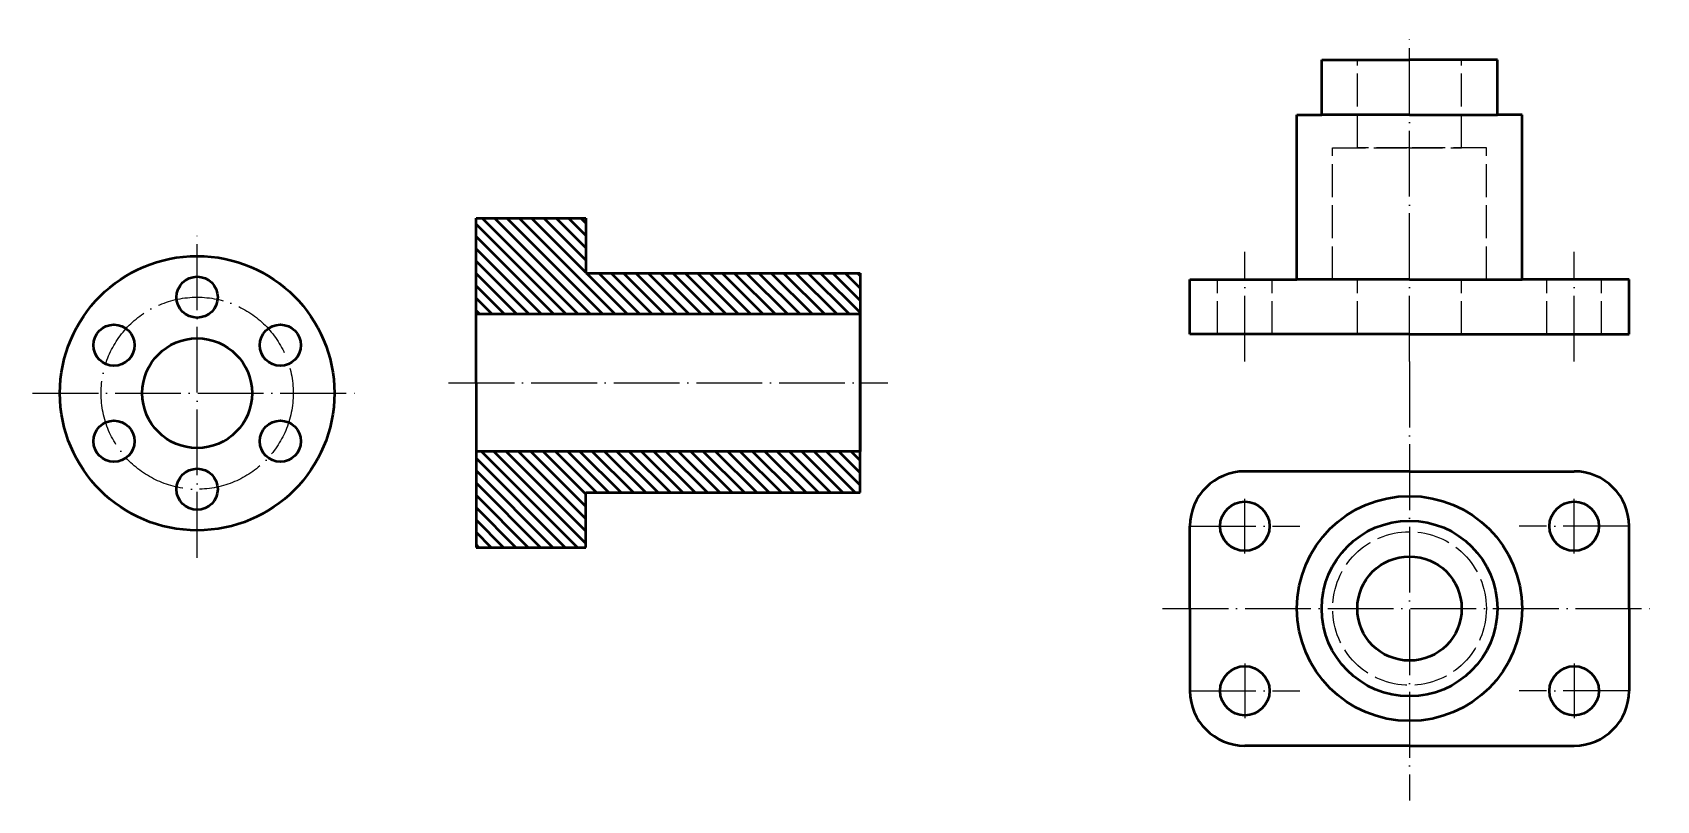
# Model space of a CAD drawing. Header units: millimetres. Extents: x 1498 to 2090, y 830 to 1110.
import ezdxf

# ---------------------------------------------------------------- set-up
doc = ezdxf.new("R2010")
doc.units = ezdxf.units.MM
doc.linetypes.add('ACAD_ISO02W100', pattern=[15, 12, -3])
doc.linetypes.add('ACAD_ISO04W100', pattern=[30, 24, -3, 0, -3])
doc.layers.get('0').update_dxf_attribs({"color": 1, "linetype": 'ACAD_ISO04W100', "lineweight": 25})
doc.layers.add('1', color=7, linetype='Continuous', lineweight=50)
doc.layers.add('2', color=3, linetype='ACAD_ISO02W100', lineweight=25)
pattern_1 = [(135, (-340.1254, -17.6955), (-2.245064, -2.245064), [])]

msp = doc.modelspace()

# ---------------------------------------------------------------- hatches: boundary and pattern name
at = {"layer": '1'}
h = msp.add_hatch(dxfattribs=at)
h.set_pattern_fill('ANSI31', color=256, angle=90, style=0)
h.set_pattern_definition(pattern_1)
h.paths.add_polyline_path([(1799.87, 1022.3), (1699.87, 1022.3), (1699.87, 1042.3), (1659.87, 1042.3), (1659.87, 1007.3), (1799.87, 1007.3)])
h = msp.add_hatch(dxfattribs=at)
h.set_pattern_fill('ANSI31', color=256, angle=90, style=0)
h.set_pattern_definition(pattern_1)
h.paths.add_polyline_path([(1699.87, 942.3), (1799.87, 942.3), (1799.87, 957.3), (1659.87, 957.3), (1659.87, 922.3), (1699.87, 922.3)])

# ---------------------------------------------------------------- linework, layer by layer
for p, q in [((2000, 990), (2000, 1110)), ((2000, 990), (2000, 1110)), ((1558.27, 918.5), (1558.27, 1038.5)), ((1940, 990), (1940, 1030)), ((2060, 990), (2060, 1030)), ((2000, 990), (2000, 860)), ((2000, 990), (2000, 830)), ((1649.87, 982.3), (1809.87, 982.3)), ((1649.87, 982.3), (1809.87, 982.3)), ((1498.27, 978.5), (1618.27, 978.5)), ((1940, 920), (1940, 940)), ((2060, 920), (2060, 940)), ((1920, 930), (1960, 930)), ((2080, 930), (2040, 930)), ((1910, 900), (2090, 900)), ((1910, 900), (2090, 900)), ((1940, 880), (1940, 860)), ((2060, 880), (2060, 860)), ((1920, 870), (1960, 870)), ((2080, 870), (2040, 870))]:
    msp.add_line(p, q)
msp.add_circle((1558.27, 978.5), 35)
for p, q in [((1968, 1080), (1968, 1100)), ((1968, 1100), (2000, 1100)), ((2032, 1100), (2000, 1100)), ((2032, 1080), (2032, 1100)), ((1959, 1020), (1959, 1080)), ((1959, 1080), (1968, 1080)), ((2000, 1080), (1968, 1080)), ((2000, 1080), (2032, 1080)), ((2041, 1080), (2032, 1080)), ((2041, 1020), (2041, 1080)), ((1659.87, 982.3), (1659.87, 1042.3)), ((1659.87, 1042.3), (1699.87, 1042.3)), ((1699.87, 1042.3), (1699.87, 1022.3)), ((1699.87, 1022.3), (1799.87, 1022.3)), ((1799.87, 1022.3), (1799.87, 982.3)), ((1920, 1000), (1920, 1020)), ((1920, 1020), (1959, 1020)), ((2000, 1020), (1959, 1020)), ((2000, 1020), (2041, 1020)), ((2080, 1020), (2041, 1020)), ((2080, 1000), (2080, 1020)), ((1799.87, 1007.3), (1659.87, 1007.3)), ((1799.87, 982.3), (1799.87, 1007.3)), ((2000, 1000), (1920, 1000)), ((2000, 1000), (2080, 1000)), ((1659.87, 982.3), (1659.87, 922.3)), ((1799.87, 942.3), (1799.87, 982.3)), ((1799.87, 982.3), (1799.87, 957.3)), ((1799.87, 957.3), (1659.87, 957.3)), ((2000, 950), (1940, 950)), ((2000, 950), (2060, 950)), ((1699.87, 922.3), (1699.87, 942.3)), ((1699.87, 942.3), (1799.87, 942.3)), ((1920, 900), (1920, 930)), ((2080, 900), (2080, 930)), ((1659.87, 922.3), (1699.87, 922.3)), ((1920, 900), (1920, 870)), ((2080, 900), (2080, 870)), ((2000, 850), (1940, 850)), ((2000, 850), (2060, 850))]:
    msp.add_line(p, q, dxfattribs=at)
for centre, radius in [((1558.27, 978.5), 50), ((1558.27, 1013.5), 7.5), ((1527.96, 996), 7.5), ((1588.58, 996), 7.5), ((1558.27, 978.5), 20), ((1527.96, 961), 7.5), ((1588.58, 961), 7.5), ((1558.27, 943.5), 7.5), ((2000, 900), 41), ((1940, 930), 9), ((2060, 930), 9), ((2000, 900), 32), ((2000, 900), 19), ((1940, 870), 9), ((2060, 870), 9)]:
    msp.add_circle(centre, radius, dxfattribs=at)
for centre, start, end in [((1940, 930), 90, 180), ((2060, 930), 0, 90), ((1940, 870), 180, 270), ((2060, 870), 270, 0)]:
    msp.add_arc(centre, 20, start, end, dxfattribs=at)
at = {"layer": '2'}
for p, q in [((1981, 1068), (1981, 1100)), ((2019, 1068), (2019, 1100)), ((1972, 1020), (1972, 1068)), ((1972, 1068), (2000, 1068)), ((2000, 1068), (1981, 1068)), ((2028, 1068), (2000, 1068)), ((2000, 1068), (2019, 1068)), ((2028, 1020), (2028, 1068)), ((1930, 1000), (1930, 1020)), ((1950, 1000), (1950, 1020)), ((1981, 1000), (1981, 1020)), ((2019, 1000), (2019, 1020)), ((2050, 1000), (2050, 1020)), ((2070, 1000), (2070, 1020))]:
    msp.add_line(p, q, dxfattribs=at)
msp.add_circle((2000, 900), 28, dxfattribs=at)

doc.saveas('drawing.dxf')
